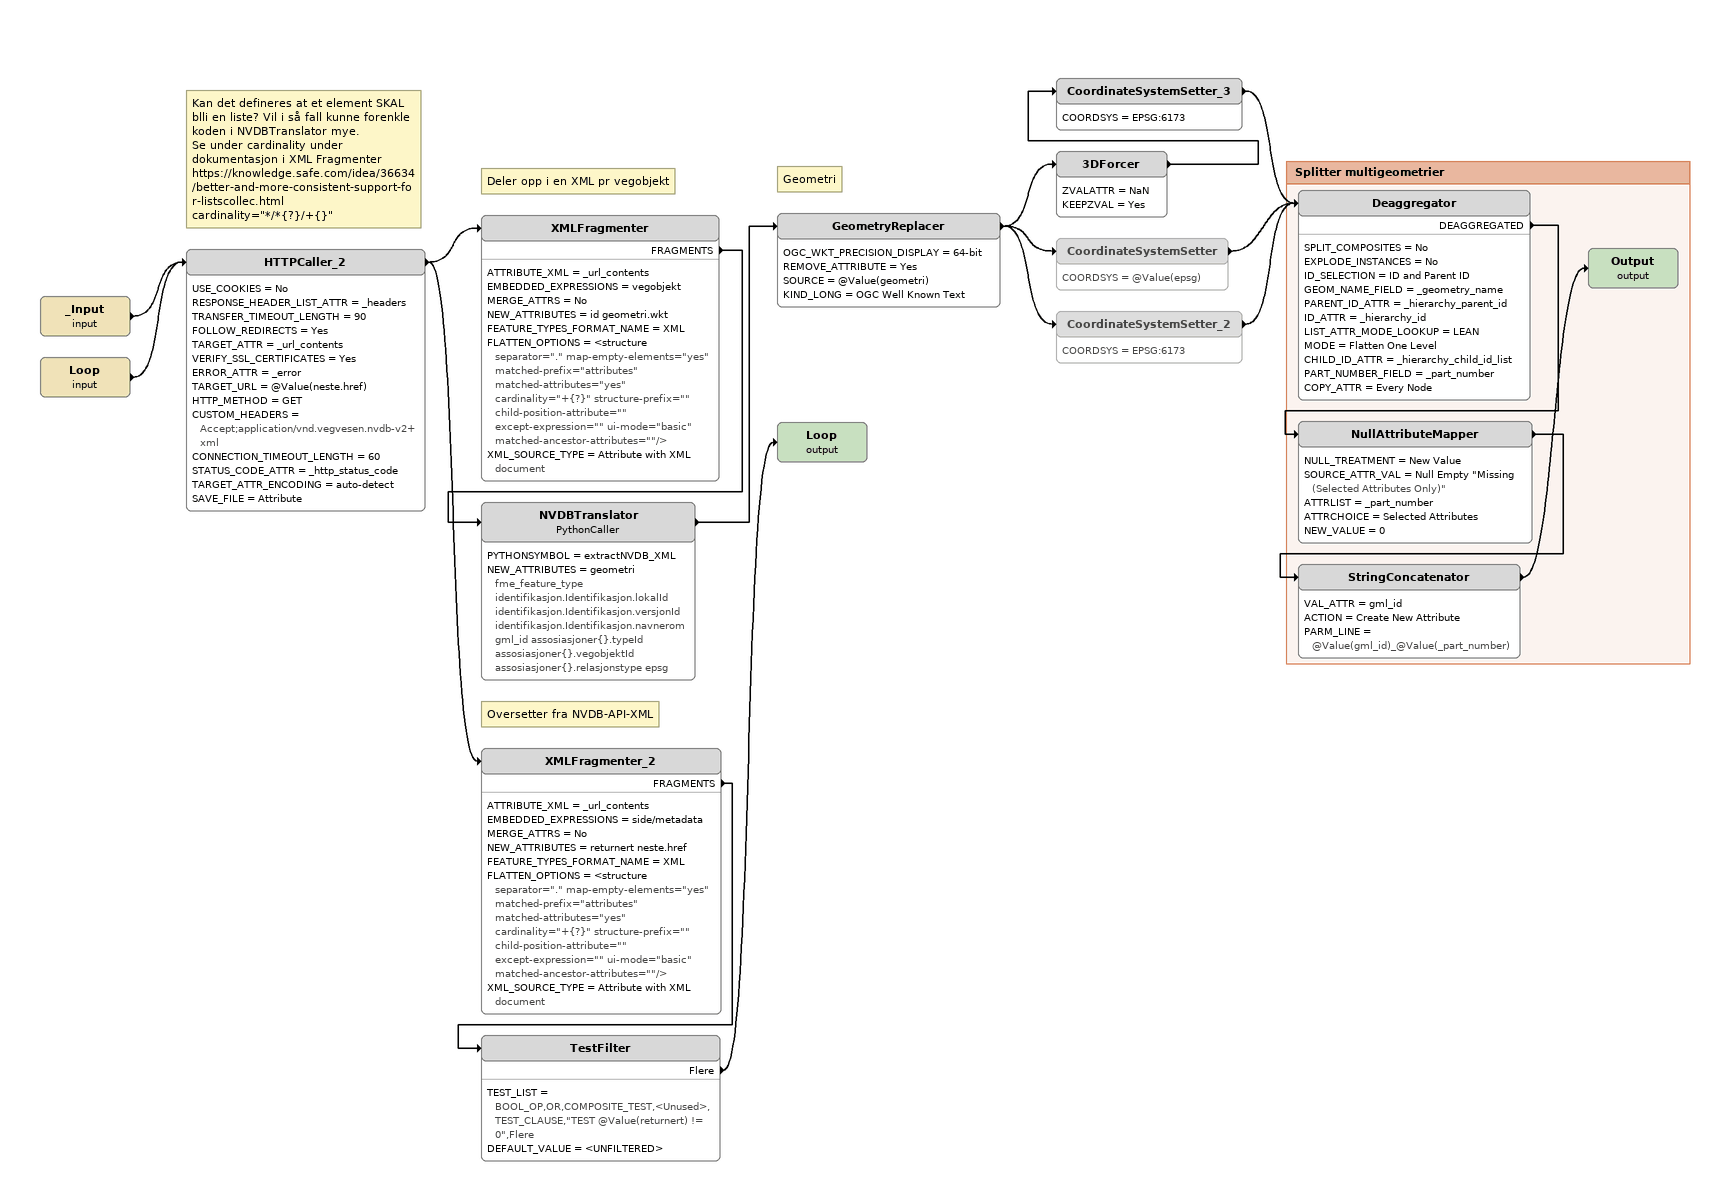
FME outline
_Input (input)
    -> HTTPCaller_2
Loop (input)
    -> HTTPCaller_2
Note: Kan det defineres at et element SKAL blli en liste? Vil i så fall kunne forenkle koden i NVDBTranslator mye. / Se under cardinality under dokumentasjon i XML Fragmenter / https://knowledge.safe.com/idea/36634/better-and-more-consistent-support-for-listscollec.html / cardinality="*/*{?}/+{}"
HTTPCaller_2
    USE_COOKIES = No
    RESPONSE_HEADER_LIST_ATTR = _headers
    TRANSFER_TIMEOUT_LENGTH = 90
    FOLLOW_REDIRECTS = Yes
    TARGET_ATTR = _url_contents
    VERIFY_SSL_CERTIFICATES = Yes
    ERROR_ATTR = _error
    TARGET_URL = @Value(neste.href)
    HTTP_METHOD = GET
    CUSTOM_HEADERS = Accept;application/vnd.vegvesen.nvdb-v2+xml
    CONNECTION_TIMEOUT_LENGTH = 60
    STATUS_CODE_ATTR = _http_status_code
    TARGET_ATTR_ENCODING = auto-detect
    SAVE_FILE = Attribute
    -> XMLFragmenter_2
    -> XMLFragmenter
Note: Deler opp i en XML pr vegobjekt
XMLFragmenter
    ATTRIBUTE_XML = _url_contents
    EMBEDDED_EXPRESSIONS = vegobjekt
    MERGE_ATTRS = No
    NEW_ATTRIBUTES = id geometri.wkt
    FEATURE_TYPES_FORMAT_NAME = XML
    FLATTEN_OPTIONS = <structure separator="." map-empty-elements="yes" matched-prefix="attributes" matched-attributes="yes" cardinality="+{?}" structure-prefix="" child-position-attribute="" except-expression="" ui-mode="basic" matched-ancestor-attributes=""/>
    XML_SOURCE_TYPE = Attribute with XML document
    FRAGMENTS -> NVDBTranslator
Note: Oversetter fra NVDB-API-XML
NVDBTranslator: PythonCaller
    PYTHONSYMBOL = extractNVDB_XML
    NEW_ATTRIBUTES = geometri fme_feature_type identifikasjon.Identifikasjon.lokalId identifikasjon.Identifikasjon.versjonId identifikasjon.Identifikasjon.navnerom gml_id assosiasjoner{}.typeId assosiasjoner{}.vegobjektId assosiasjoner{}.relasjonstype epsg
    -> GeometryReplacer
Note: Geometri
GeometryReplacer
    OGC_WKT_PRECISION_DISPLAY = 64-bit
    REMOVE_ATTRIBUTE = Yes
    SOURCE = @Value(geometri)
    KIND_LONG = OGC Well Known Text
    -> CoordinateSystemSetter
    -> CoordinateSystemSetter_2
    -> 3DForcer
3DForcer
    ZVALATTR = NaN
    KEEPZVAL = Yes
    -> CoordinateSystemSetter_3
CoordinateSystemSetter_3
    COORDSYS = EPSG:6173
    -> Deaggregator
CoordinateSystemSetter [off]
    COORDSYS = @Value(epsg)
    -> Deaggregator
CoordinateSystemSetter_2 [off]
    COORDSYS = EPSG:6173
    -> Deaggregator
XMLFragmenter_2
    ATTRIBUTE_XML = _url_contents
    EMBEDDED_EXPRESSIONS = side/metadata
    MERGE_ATTRS = No
    NEW_ATTRIBUTES = returnert neste.href
    FEATURE_TYPES_FORMAT_NAME = XML
    FLATTEN_OPTIONS = <structure separator="." map-empty-elements="yes" matched-prefix="attributes" matched-attributes="yes" cardinality="+{?}" structure-prefix="" child-position-attribute="" except-expression="" ui-mode="basic" matched-ancestor-attributes=""/>
    XML_SOURCE_TYPE = Attribute with XML document
    FRAGMENTS -> TestFilter
TestFilter
    TEST_LIST = BOOL_OP,OR,COMPOSITE_TEST,<Unused>,TEST_CLAUSE,"TEST @Value(returnert) != 0",Flere
    DEFAULT_VALUE = <UNFILTERED>
    Flere -> Loop (output)
Loop (output)

Bookmark: Splitter multigeometrier
Deaggregator
    SPLIT_COMPOSITES = No
    EXPLODE_INSTANCES = No
    ID_SELECTION = ID and Parent ID
    GEOM_NAME_FIELD = _geometry_name
    PARENT_ID_ATTR = _hierarchy_parent_id
    ID_ATTR = _hierarchy_id
    LIST_ATTR_MODE_LOOKUP = LEAN
    MODE = Flatten One Level
    CHILD_ID_ATTR = _hierarchy_child_id_list
    PART_NUMBER_FIELD = _part_number
    COPY_ATTR = Every Node
    DEAGGREGATED -> NullAttributeMapper
NullAttributeMapper
    NULL_TREATMENT = New Value
    SOURCE_ATTR_VAL = Null Empty "Missing (Selected Attributes Only)"
    ATTRLIST = _part_number
    ATTRCHOICE = Selected Attributes
    NEW_VALUE = 0
    -> StringConcatenator
StringConcatenator
    VAL_ATTR = gml_id
    ACTION = Create New Attribute
    PARM_LINE = @Value(gml_id)_@Value(_part_number)
    -> Output (output)
Output (output)
